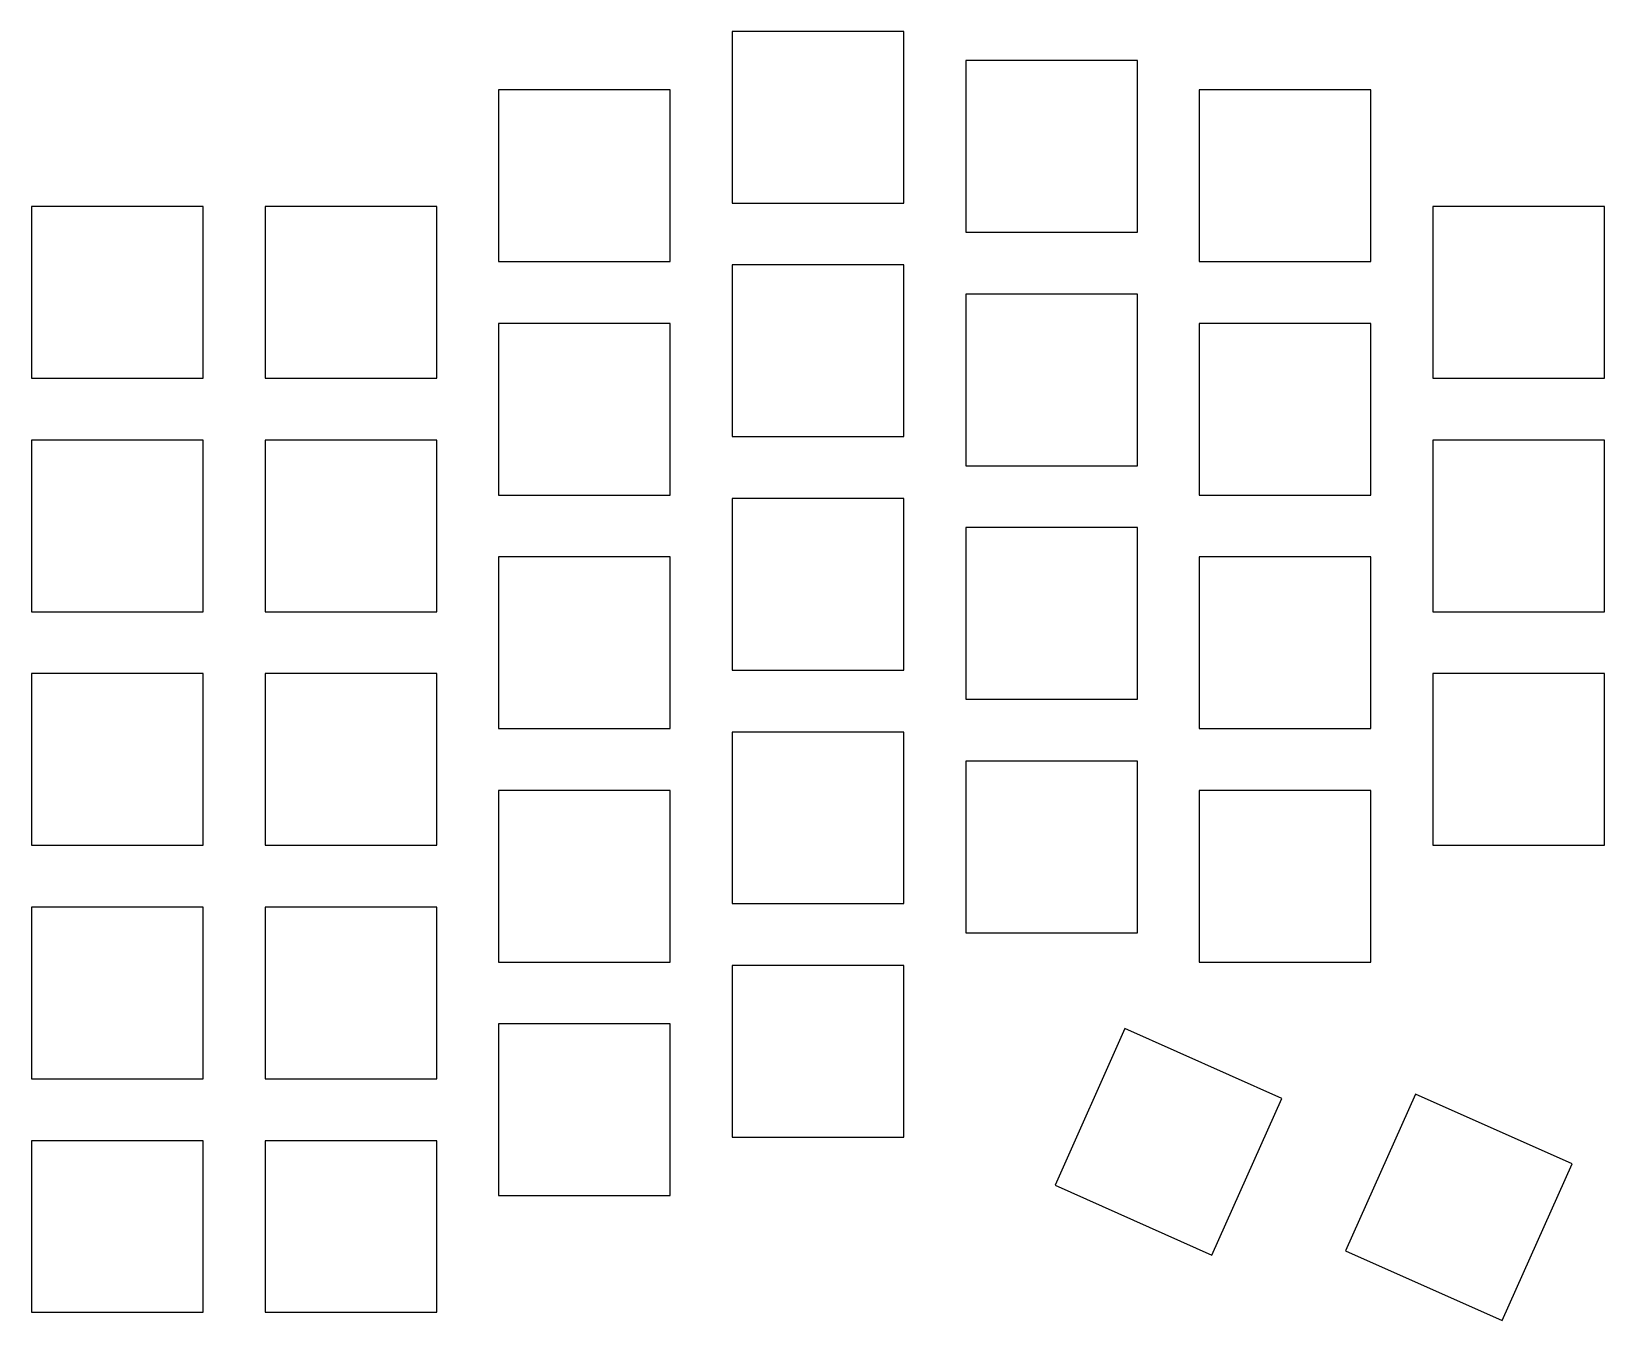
# Model space of a CAD drawing. Header units: millimetres. Extents: x 73 to 201, y -188 to -83.
import ezdxf

# ---------------------------------------------------------------- set-up
doc = ezdxf.new("R2010")
doc.units = ezdxf.units.MM

msp = doc.modelspace()

# ---------------------------------------------------------------- linework, layer by layer
at = {"linetype": 'CONTINUOUS'}
for p, q in [((144.15, -82.51), (130.15, -82.51)), ((130.15, -82.51), (130.15, -96.51)), ((144.15, -96.51), (144.15, -82.51)), ((163.2, -84.89), (149.2, -84.89)), ((149.2, -84.89), (149.2, -98.89)), ((163.2, -98.89), (163.2, -84.89)), ((125.1, -87.28), (111.1, -87.28)), ((111.1, -87.28), (111.1, -101.28)), ((125.1, -101.28), (125.1, -87.28)), ((182.25, -87.28), (168.25, -87.28)), ((168.25, -87.28), (168.25, -101.28)), ((182.25, -101.28), (182.25, -87.28)), ((87, -96.8), (73, -96.8)), ((73, -96.8), (73, -110.8)), ((87, -110.8), (87, -96.8)), ((106.05, -96.8), (92.05, -96.8)), ((92.05, -96.8), (92.05, -110.8)), ((106.05, -110.8), (106.05, -96.8)), ((130.15, -96.51), (144.15, -96.51)), ((201.3, -96.8), (187.3, -96.8)), ((187.3, -96.8), (187.3, -110.8)), ((201.3, -110.8), (201.3, -96.8)), ((149.2, -98.89), (163.2, -98.89)), ((111.1, -101.28), (125.1, -101.28)), ((168.25, -101.28), (182.25, -101.28)), ((144.15, -101.56), (130.15, -101.56)), ((130.15, -101.56), (130.15, -115.56)), ((144.15, -115.56), (144.15, -101.56)), ((163.2, -103.94), (149.2, -103.94)), ((149.2, -103.94), (149.2, -117.94)), ((163.2, -117.94), (163.2, -103.94)), ((125.1, -106.33), (111.1, -106.33)), ((111.1, -106.33), (111.1, -120.33)), ((125.1, -120.33), (125.1, -106.33)), ((182.25, -106.33), (168.25, -106.33)), ((168.25, -106.33), (168.25, -120.33)), ((182.25, -120.33), (182.25, -106.33)), ((73, -110.8), (87, -110.8)), ((92.05, -110.8), (106.05, -110.8)), ((187.3, -110.8), (201.3, -110.8)), ((87, -115.85), (73, -115.85)), ((73, -115.85), (73, -129.85)), ((87, -129.85), (87, -115.85)), ((106.05, -115.85), (92.05, -115.85)), ((92.05, -115.85), (92.05, -129.85)), ((106.05, -129.85), (106.05, -115.85)), ((130.15, -115.56), (144.15, -115.56)), ((201.3, -115.85), (187.3, -115.85)), ((187.3, -115.85), (187.3, -129.85)), ((201.3, -129.85), (201.3, -115.85)), ((149.2, -117.94), (163.2, -117.94)), ((111.1, -120.33), (125.1, -120.33)), ((168.25, -120.33), (182.25, -120.33)), ((144.15, -120.61), (130.15, -120.61)), ((130.15, -120.61), (130.15, -134.61)), ((144.15, -134.61), (144.15, -120.61)), ((163.2, -122.99), (149.2, -122.99)), ((149.2, -122.99), (149.2, -136.99)), ((163.2, -136.99), (163.2, -122.99)), ((125.1, -125.38), (111.1, -125.38)), ((111.1, -125.38), (111.1, -139.38)), ((125.1, -139.38), (125.1, -125.38)), ((182.25, -125.38), (168.25, -125.38)), ((168.25, -125.38), (168.25, -139.38)), ((182.25, -139.38), (182.25, -125.38)), ((73, -129.85), (87, -129.85)), ((92.05, -129.85), (106.05, -129.85)), ((187.3, -129.85), (201.3, -129.85)), ((130.15, -134.61), (144.15, -134.61)), ((87, -134.9), (73, -134.9)), ((73, -134.9), (73, -148.9)), ((87, -148.9), (87, -134.9)), ((106.05, -134.9), (92.05, -134.9)), ((92.05, -134.9), (92.05, -148.9)), ((106.05, -148.9), (106.05, -134.9)), ((201.3, -134.9), (187.3, -134.9)), ((187.3, -134.9), (187.3, -148.9)), ((201.3, -148.9), (201.3, -134.9)), ((149.2, -136.99), (163.2, -136.99)), ((111.1, -139.38), (125.1, -139.38)), ((144.15, -139.66), (130.15, -139.66)), ((130.15, -139.66), (130.15, -153.66)), ((144.15, -153.66), (144.15, -139.66)), ((168.25, -139.38), (182.25, -139.38)), ((163.2, -142.04), (149.2, -142.04)), ((149.2, -142.04), (149.2, -156.04)), ((163.2, -156.04), (163.2, -142.04)), ((125.1, -144.43), (111.1, -144.43)), ((111.1, -144.43), (111.1, -158.43)), ((125.1, -158.43), (125.1, -144.43)), ((182.25, -144.43), (168.25, -144.43)), ((168.25, -144.43), (168.25, -158.43)), ((182.25, -158.43), (182.25, -144.43)), ((73, -148.9), (87, -148.9)), ((92.05, -148.9), (106.05, -148.9)), ((187.3, -148.9), (201.3, -148.9)), ((87, -153.95), (73, -153.95)), ((73, -153.95), (73, -167.95)), ((87, -167.95), (87, -153.95)), ((106.05, -153.95), (92.05, -153.95)), ((92.05, -153.95), (92.05, -167.95)), ((106.05, -167.95), (106.05, -153.95)), ((130.15, -153.66), (144.15, -153.66)), ((149.2, -156.04), (163.2, -156.04)), ((111.1, -158.43), (125.1, -158.43)), ((144.15, -158.71), (130.15, -158.71)), ((130.15, -158.71), (130.15, -172.71)), ((144.15, -172.71), (144.15, -158.71)), ((168.25, -158.43), (182.25, -158.43)), ((125.1, -163.47), (111.1, -163.47)), ((111.1, -163.47), (111.1, -177.47)), ((125.1, -177.47), (125.1, -163.47)), ((162.18, -163.85), (156.48, -176.64)), ((174.97, -169.55), (162.18, -163.85)), ((73, -167.95), (87, -167.95)), ((92.05, -167.95), (106.05, -167.95)), ((185.87, -169.19), (180.17, -181.98)), ((198.66, -174.88), (185.87, -169.19)), ((169.27, -182.34), (174.97, -169.55)), ((87, -173), (73, -173)), ((73, -173), (73, -187)), ((87, -187), (87, -173)), ((106.05, -173), (92.05, -173)), ((92.05, -173), (92.05, -187)), ((106.05, -187), (106.05, -173)), ((130.15, -172.71), (144.15, -172.71)), ((192.96, -187.67), (198.66, -174.88)), ((156.48, -176.64), (169.27, -182.34)), ((111.1, -177.47), (125.1, -177.47)), ((180.17, -181.98), (192.96, -187.67)), ((73, -187), (87, -187)), ((92.05, -187), (106.05, -187))]:
    msp.add_line(p, q, dxfattribs=at)

doc.saveas('drawing.dxf')
